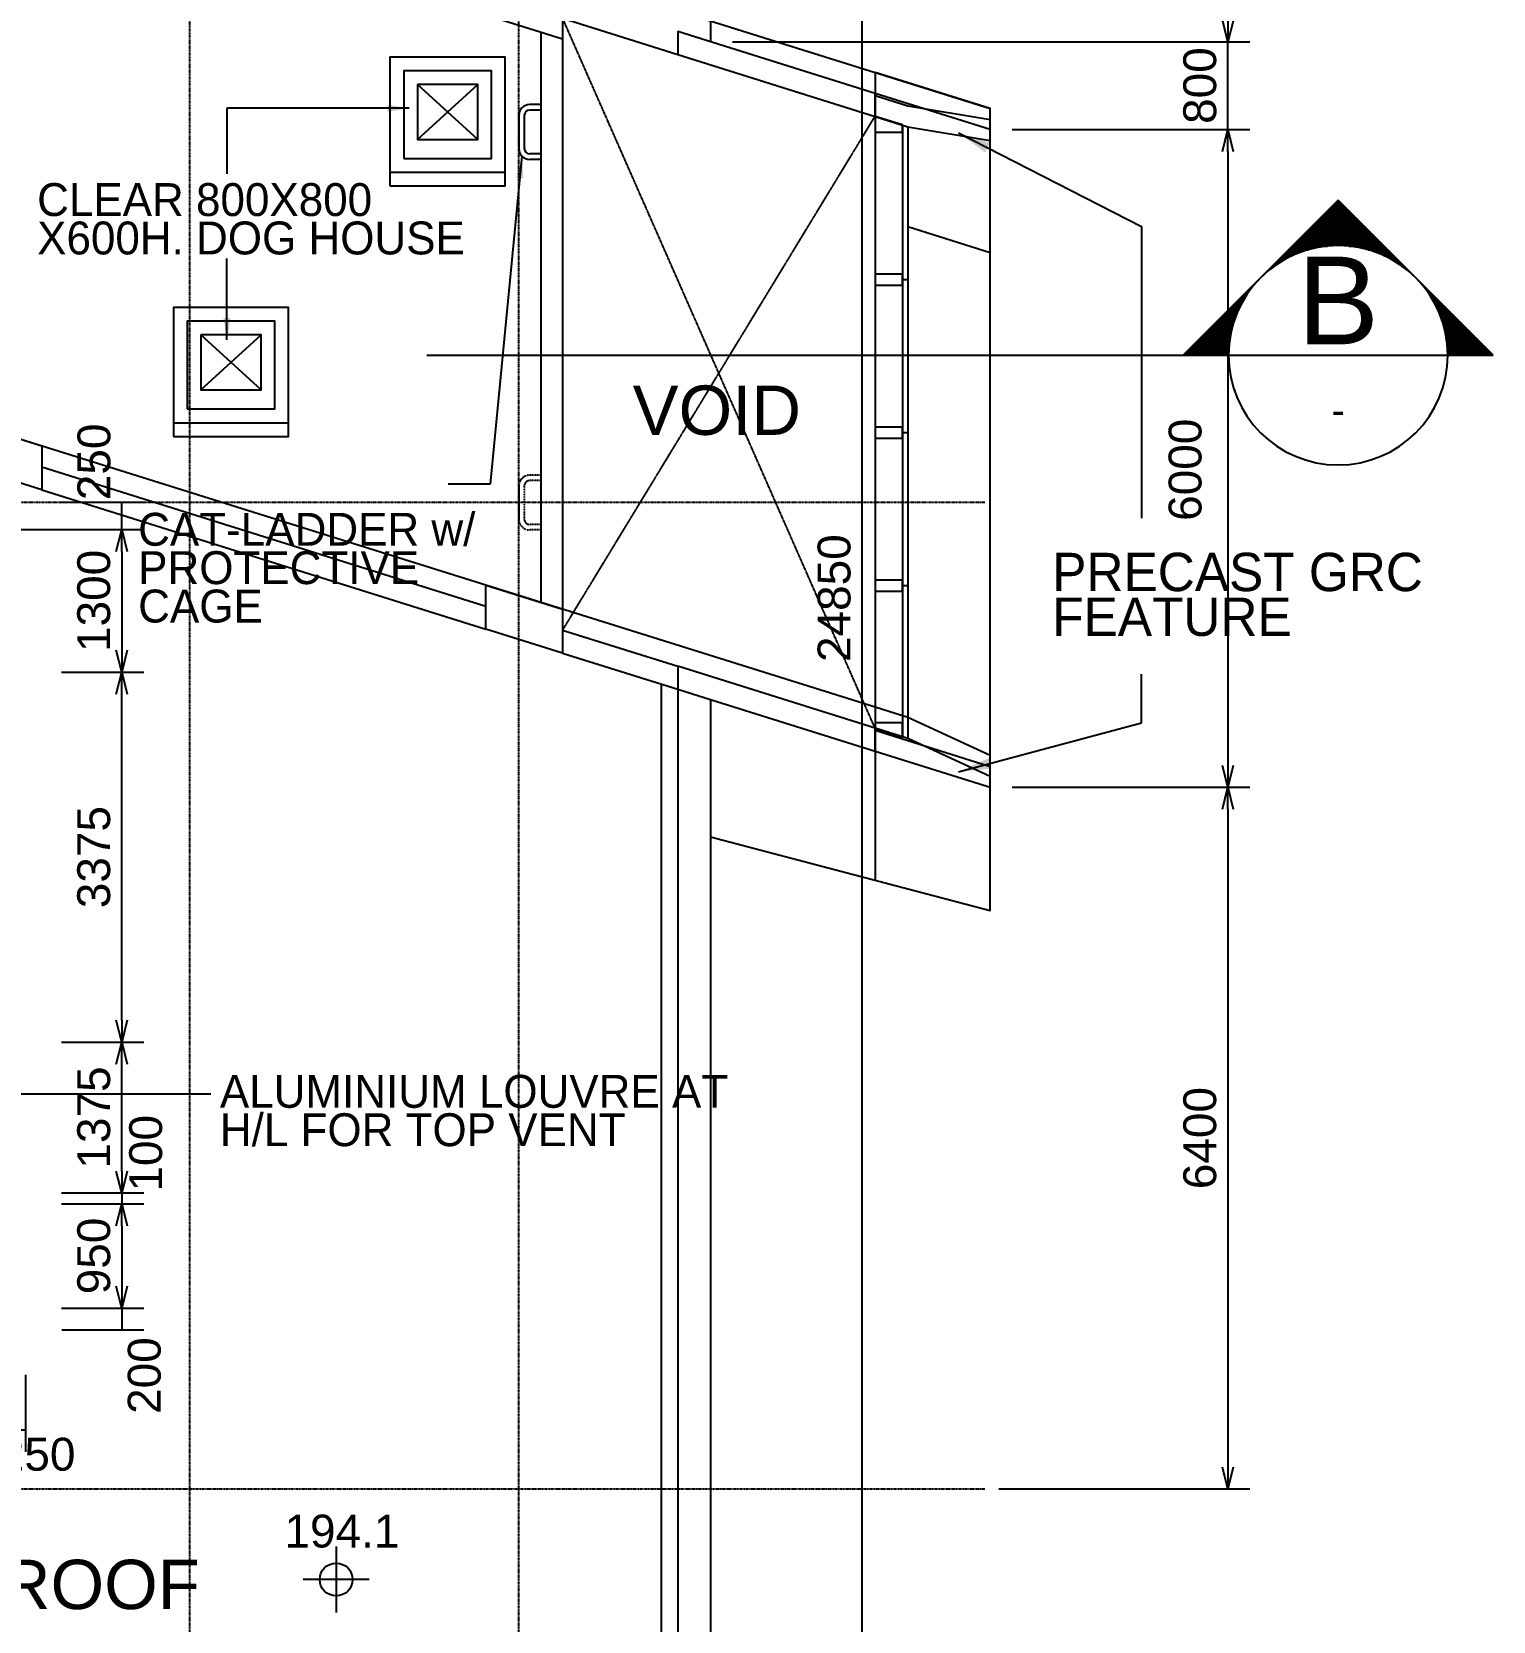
# Model space of a CAD drawing. Header units: millimetres. Extents: x 464 to 50148, y 310 to 56051.
# Drawn here: x 36817 to 50148, y 12713 to 27210 of the extents above; entities that cross this region are included whole.
import ezdxf
from ezdxf.enums import TextEntityAlignment as Align

# ---------------------------------------------------------------- set-up
doc = ezdxf.new("R2010")
doc.units = ezdxf.units.MM
for name, pattern in [('CENTER', [50.8, 31.75, -6.35, 6.35, -6.35]), ('DASHDOT', [1, 0.5, -0.25, 0, -0.25]), ('HIDDEN', [9.525, 6.35, -3.175])]:
    doc.linetypes.add(name, pattern=pattern)
doc.layers.get('0').update_dxf_attribs({"color": 8})
doc.layers.get('Defpoints').update_dxf_attribs({"color": 8})
for name, color, linetype in [('A-032-PLAN LEVELS', 8, 'Continuous'), ('BW-AC-DOGHOUSE', 8, 'Continuous'), ('BW-AC-SO', 8, 'Continuous'), ('COL-160 Rev j', 8, 'HIDDEN'), ('DLN020__', 8, 'DASHDOT'), ('DLN030', 8, 'Continuous'), ('DLN032__', 8, 'Continuous'), ('DLN040__', 8, 'Continuous'), ('DLN041__', 8, 'Continuous'), ('DLN052__', 8, 'Continuous'), ('DLN210__', 8, 'Continuous'), ('DLN220__', 8, 'Continuous'), ('DLN246__', 8, 'Continuous'), ('DLN280__', 8, 'Continuous'), ('DLN314__', 8, 'Continuous'), ('DLN327__', 8, 'CENTER'), ('LEVEL', 8, 'Continuous'), ('MARK', 8, 'Continuous')]:
    doc.layers.add(name, color=color, linetype=linetype)
doc.styles.add('ROMANS', font='swissl.ttf')
doc.styles.add('SWIS721LT450', font='swissl.ttf')
doc.styles.add('SWIS721LT750', font='swissl.ttf')
doc.dimstyles.new('INTDIM', dxfattribs={"dimscale": 200, "dimtxt": 2.25, "dimasz": 1.5, "dimexe": 1, "dimexo": 0, "dimgap": 1, "dimtad": 1, "dimdec": 0, "dimrnd": 1, "dimzin": 1, "dimdsep": 46, "dimtxsty": 'SWIS721LT450', "dimcen": 1, "dimclrd": 256, "dimclre": 256, "dimclrt": 256, "dimaunit": 1, "dimadec": 3, "dimazin": 0, "dimtfac": 1, "dimtdec": 0, "dimtix": 1, "dimtmove": 2, "dimatfit": 0, "dimfxl": 1, "dimtolj": 1, "dimtzin": 0, "dimarcsym": 0})

# ---------------------------------------------------------------- blocks, each defined once
blk = doc.blocks.new('DIMARR')
for p, q in [((-1, 0.25), (0, 0)), ((-1, 0), (0, 0)), ((0, 0), (-1, -0.25))]:
    blk.add_line(p, q)
blk = doc.blocks.new('*D106')
at = {"layer": 'Defpoints', "color": 0, "transparency": 16777216}
for p in [(36888, 16619), (36888, 16519), (37638, 16519)]:
    blk.add_point(p, dxfattribs=at)
at = {"layer": 'DLN030', "lineweight": -2, "transparency": 16777216}
for p, q in [((37088, 16619), (37838, 16619)), ((37638, 16619), (37638, 16519)), ((37088, 16519), (37838, 16519))]:
    blk.add_line(p, q, dxfattribs=at)
at = {"layer": 'DLN030', "transparency": 16777216, "insert": (37858, 16981), "char_height": 300, "attachment_point": 5, "rotation": 90, "style": 'SWIS721LT450'}
blk.add_mtext('\\A1;100', dxfattribs=at)
blk = doc.blocks.new('*D107')
at = {"layer": 'Defpoints', "color": 0, "transparency": 16777216}
for p in [(36888, 16519), (36888, 15569), (37638, 15569)]:
    blk.add_point(p, dxfattribs=at)
at = {"layer": 'DLN030', "lineweight": -2, "transparency": 16777216}
for p, q in [((37088, 16519), (37838, 16519)), ((37638, 16319), (37638, 15769)), ((37088, 15569), (37838, 15569))]:
    blk.add_line(p, q, dxfattribs=at)
at = {"layer": 'DLN030', "lineweight": -2, "transparency": 16777216, "xscale": 200, "yscale": 200, "zscale": 200}
for p, rotation in [((37638, 16519), 90), ((37638, 15569), 270)]:
    blk.add_blockref('DIMARR', p, dxfattribs=dict(at, rotation=rotation))
at = {"layer": 'DLN030', "transparency": 16777216, "insert": (37384, 16044), "char_height": 300, "attachment_point": 5, "rotation": 90, "style": 'SWIS721LT450'}
blk.add_mtext('\\A1;950', dxfattribs=at)
blk = doc.blocks.new('*D108')
at = {"layer": 'Defpoints', "color": 0, "transparency": 16777216}
for p in [(36888, 17994), (37638, 17994), (36888, 16619)]:
    blk.add_point(p, dxfattribs=at)
at = {"layer": 'DLN030', "lineweight": -2, "transparency": 16777216}
for p, q in [((37088, 17994), (37838, 17994)), ((37638, 16819), (37638, 17794)), ((37088, 16619), (37838, 16619))]:
    blk.add_line(p, q, dxfattribs=at)
at = {"layer": 'DLN030', "lineweight": -2, "transparency": 16777216, "xscale": 200, "yscale": 200, "zscale": 200}
for p, rotation in [((37638, 17994), 90), ((37638, 16619), 270)]:
    blk.add_blockref('DIMARR', p, dxfattribs=dict(at, rotation=rotation))
at = {"layer": 'DLN030', "transparency": 16777216, "insert": (37384, 17307), "char_height": 300, "attachment_point": 5, "rotation": 90, "style": 'SWIS721LT450'}
blk.add_mtext('\\A1;1375', dxfattribs=at)
blk = doc.blocks.new('*D109')
at = {"layer": 'Defpoints', "color": 0, "transparency": 16777216}
for p in [(36888, 21369), (37638, 21369), (36888, 17994)]:
    blk.add_point(p, dxfattribs=at)
at = {"layer": 'DLN030', "lineweight": -2, "transparency": 16777216}
for p, q in [((37088, 21369), (37838, 21369)), ((37638, 18194), (37638, 21169)), ((37088, 17994), (37838, 17994))]:
    blk.add_line(p, q, dxfattribs=at)
at = {"layer": 'DLN030', "lineweight": -2, "transparency": 16777216, "xscale": 200, "yscale": 200, "zscale": 200}
for p, rotation in [((37638, 21369), 90), ((37638, 17994), 270)]:
    blk.add_blockref('DIMARR', p, dxfattribs=dict(at, rotation=rotation))
at = {"layer": 'DLN030', "transparency": 16777216, "insert": (37384, 19682), "char_height": 300, "attachment_point": 5, "rotation": 90, "style": 'SWIS721LT450'}
blk.add_mtext('\\A1;3375', dxfattribs=at)
blk = doc.blocks.new('*D114')
at = {"layer": 'Defpoints', "color": 0, "transparency": 16777216}
for p in [(36888, 22919), (37638, 22919), (36888, 22669)]:
    blk.add_point(p, dxfattribs=at)
at = {"layer": 'DLN030', "lineweight": -2, "transparency": 16777216}
for p, q in [((37088, 22919), (37838, 22919)), ((37638, 22669), (37638, 22919)), ((37088, 22669), (37838, 22669))]:
    blk.add_line(p, q, dxfattribs=at)
at = {"layer": 'DLN030', "transparency": 16777216, "insert": (37386, 23287), "char_height": 300, "attachment_point": 5, "rotation": 90, "style": 'SWIS721LT450'}
blk.add_mtext('\\A1;250', dxfattribs=at)
blk = doc.blocks.new('*D115')
at = {"layer": 'Defpoints', "color": 0, "transparency": 16777216}
for p in [(36890, 15569), (36890, 15369), (37640, 15369)]:
    blk.add_point(p, dxfattribs=at)
at = {"layer": 'DLN030', "lineweight": -2, "transparency": 16777216}
for p, q in [((37090, 15569), (37840, 15569)), ((37640, 15569), (37640, 15369)), ((37090, 15369), (37840, 15369))]:
    blk.add_line(p, q, dxfattribs=at)
at = {"layer": 'DLN030', "transparency": 16777216, "insert": (37845, 14953), "char_height": 300, "attachment_point": 5, "rotation": 90, "style": 'SWIS721LT450'}
blk.add_mtext('\\A1;200', dxfattribs=at)
blk = doc.blocks.new('*D121')
at = {"layer": 'Defpoints', "color": 0, "transparency": 16777216}
for p in [(36509, 15159), (36759, 15159), (36759, 14459)]:
    blk.add_point(p, dxfattribs=at)
at = {"layer": 'DLN030', "lineweight": -2, "transparency": 16777216}
for p, q in [((36509, 14959), (36509, 14259)), ((36759, 14959), (36759, 14259)), ((36509, 14459), (36759, 14459))]:
    blk.add_line(p, q, dxfattribs=at)
at = {"layer": 'DLN030', "transparency": 16777216, "insert": (36866, 14234), "char_height": 300, "attachment_point": 5, "style": 'SWIS721LT450'}
blk.add_mtext('\\A1;250', dxfattribs=at)
blk = doc.blocks.new('*D124')
at = {"layer": 'Defpoints', "color": 0, "transparency": 16777216}
for p in [(36888, 22669), (36888, 21369), (37638, 21369)]:
    blk.add_point(p, dxfattribs=at)
at = {"layer": 'DLN030', "lineweight": -2, "transparency": 16777216}
for p, q in [((37088, 22669), (37838, 22669)), ((37638, 22469), (37638, 21569)), ((37088, 21369), (37838, 21369))]:
    blk.add_line(p, q, dxfattribs=at)
at = {"layer": 'DLN030', "lineweight": -2, "transparency": 16777216, "xscale": 200, "yscale": 200, "zscale": 200}
for p, rotation in [((37638, 22669), 90), ((37638, 21369), 270)]:
    blk.add_blockref('DIMARR', p, dxfattribs=dict(at, rotation=rotation))
at = {"layer": 'DLN030', "transparency": 16777216, "insert": (37384, 22019), "char_height": 300, "attachment_point": 5, "rotation": 90, "style": 'SWIS721LT450'}
blk.add_mtext('\\A1;1300', dxfattribs=at)
blk = doc.blocks.new('*D142')
at = {"layer": 'Defpoints', "color": 0, "transparency": 16777216}
for p in [(43009, 34469), (44391, 34469), (43008, 9619)]:
    blk.add_point(p, dxfattribs=at)
at = {"layer": 'DLN030', "lineweight": -2, "transparency": 16777216}
for p, q in [((43209, 34469), (44591, 34469)), ((44391, 9819), (44391, 34269)), ((43208, 9619), (44591, 9619))]:
    blk.add_line(p, q, dxfattribs=at)
at = {"layer": 'DLN030', "lineweight": -2, "transparency": 16777216, "xscale": 200, "yscale": 200, "zscale": 200}
for p, rotation in [((44391, 34469), 90), ((44391, 9619), 270)]:
    blk.add_blockref('DIMARR', p, dxfattribs=dict(at, rotation=rotation))
at = {"layer": 'DLN030', "transparency": 16777216, "insert": (44137, 22044), "char_height": 300, "attachment_point": 5, "rotation": 90, "style": 'SWIS721LT450'}
blk.add_mtext('\\A1;24850', dxfattribs=at)
blk = doc.blocks.new('*X12')
for p, q in [((61435, 54912), (61464, 54912)), ((61448, 54925), (61451, 54925)), ((61323, 54800), (61576, 54800)), ((61335, 54812), (61564, 54812)), ((61348, 54825), (61551, 54825)), ((61360, 54838), (61539, 54838)), ((61373, 54850), (61526, 54850)), ((61385, 54862), (61514, 54862)), ((61398, 54875), (61501, 54875)), ((61410, 54888), (61489, 54888)), ((61423, 54900), (61476, 54900)), ((61223, 54700), (61676, 54700)), ((61235, 54712), (61664, 54712)), ((61248, 54725), (61651, 54725)), ((61260, 54738), (61639, 54738)), ((61273, 54750), (61626, 54750)), ((61285, 54762), (61614, 54762)), ((61298, 54775), (61601, 54775)), ((61310, 54788), (61589, 54788)), ((61110, 54588), (61245, 54588)), ((61123, 54600), (61295, 54600)), ((61135, 54612), (61377, 54612)), ((61148, 54625), (61751, 54625)), ((61160, 54638), (61739, 54638)), ((61173, 54650), (61726, 54650)), ((61185, 54662), (61714, 54662)), ((61198, 54675), (61701, 54675)), ((61210, 54688), (61689, 54688)), ((61522, 54612), (61764, 54612)), ((61604, 54600), (61776, 54600)), ((61654, 54588), (61789, 54588)), ((60998, 54475), (61012, 54475)), ((61010, 54488), (61030, 54488)), ((61023, 54500), (61049, 54500)), ((61035, 54512), (61069, 54512)), ((61048, 54525), (61091, 54525)), ((61060, 54538), (61115, 54538)), ((61073, 54550), (61142, 54550)), ((61085, 54562), (61171, 54562)), ((61098, 54575), (61205, 54575)), ((61694, 54575), (61801, 54575)), ((61728, 54562), (61814, 54562)), ((61757, 54550), (61826, 54550)), ((61784, 54538), (61839, 54538)), ((61808, 54525), (61851, 54525)), ((61830, 54512), (61864, 54512)), ((61850, 54500), (61876, 54500)), ((61869, 54488), (61889, 54488)), ((61887, 54475), (61901, 54475)), ((60898, 54375), (60899, 54375)), ((60910, 54388), (60910, 54388)), ((60935, 54412), (60936, 54412)), ((60948, 54425), (60949, 54425)), ((60960, 54438), (60964, 54438)), ((60973, 54450), (60979, 54450)), ((60985, 54462), (60995, 54462)), ((61904, 54462), (61914, 54462)), ((61920, 54450), (61926, 54450)), ((61935, 54438), (61939, 54438)), ((61950, 54425), (61951, 54425)), ((61963, 54412), (61964, 54412)), ((61989, 54388), (61989, 54388)), ((62000, 54375), (62001, 54375)), ((60785, 54262), (60813, 54262)), ((60798, 54275), (60821, 54275)), ((60810, 54288), (60829, 54288)), ((60823, 54300), (60838, 54300)), ((60835, 54312), (60847, 54312)), ((60848, 54325), (60856, 54325)), ((60860, 54338), (60866, 54338)), ((60873, 54350), (60877, 54350)), ((60885, 54362), (60887, 54362)), ((62012, 54362), (62014, 54362)), ((62022, 54350), (62026, 54350)), ((62033, 54338), (62039, 54338)), ((62043, 54325), (62051, 54325)), ((62052, 54312), (62064, 54312)), ((62061, 54300), (62076, 54300)), ((62070, 54288), (62089, 54288)), ((62078, 54275), (62101, 54275)), ((62086, 54262), (62114, 54262)), ((60673, 54150), (60755, 54150)), ((60685, 54162), (60761, 54162)), ((60698, 54175), (60766, 54175)), ((60710, 54188), (60772, 54188)), ((60723, 54200), (60778, 54200)), ((60735, 54212), (60784, 54212)), ((60748, 54225), (60791, 54225)), ((60760, 54238), (60798, 54238)), ((60773, 54250), (60805, 54250)), ((62094, 54250), (62126, 54250)), ((62101, 54238), (62139, 54238)), ((62108, 54225), (62151, 54225)), ((62115, 54212), (62164, 54212)), ((62121, 54200), (62176, 54200)), ((62127, 54188), (62189, 54188)), ((62133, 54175), (62201, 54175)), ((62138, 54162), (62214, 54162)), ((62144, 54150), (62226, 54150)), ((60560, 54038), (60719, 54038)), ((60573, 54050), (60722, 54050)), ((60585, 54062), (60726, 54062)), ((60598, 54075), (60729, 54075)), ((60610, 54088), (60733, 54088)), ((60623, 54100), (60737, 54100)), ((60635, 54112), (60741, 54112)), ((60648, 54125), (60746, 54125)), ((60660, 54138), (60750, 54138)), ((62149, 54138), (62239, 54138)), ((62153, 54125), (62251, 54125)), ((62158, 54112), (62264, 54112)), ((62162, 54100), (62276, 54100)), ((62166, 54088), (62289, 54088)), ((62170, 54075), (62301, 54075)), ((62173, 54062), (62314, 54062)), ((62177, 54050), (62326, 54050)), ((62180, 54038), (62339, 54038)), ((60460, 53938), (60703, 53938)), ((60473, 53950), (60704, 53950)), ((60485, 53962), (60706, 53962)), ((60498, 53975), (60707, 53975)), ((60510, 53988), (60709, 53988)), ((60523, 54000), (60712, 54000)), ((60535, 54012), (60714, 54012)), ((60548, 54025), (60717, 54025)), ((62182, 54025), (62351, 54025)), ((62185, 54012), (62364, 54012)), ((62187, 54000), (62376, 54000)), ((62190, 53988), (62389, 53988)), ((62192, 53975), (62401, 53975)), ((62193, 53962), (62414, 53962)), ((62195, 53950), (62426, 53950)), ((62196, 53938), (62439, 53938)), ((60398, 53875), (60700, 53875)), ((60410, 53888), (60700, 53888)), ((60423, 53900), (60700, 53900)), ((60435, 53912), (60701, 53912)), ((60448, 53925), (60702, 53925)), ((62197, 53925), (62451, 53925)), ((62198, 53912), (62464, 53912)), ((62199, 53900), (62476, 53900)), ((62199, 53888), (62489, 53888)), ((62199, 53875), (62501, 53875))]:
    blk.add_line(p, q)
blk = doc.blocks.new('SECHR')
at = {"layer": 'MARK'}
for p, q in [((0.586, 0), (2, 1.414)), ((3.414, 0), (2, 1.414)), ((0, 0), (3.414, 0))]:
    blk.add_line(p, q, dxfattribs=at)
for start, end in [(0, 180), (180, 0)]:
    blk.add_arc((2, 0), 1, start, end, dxfattribs=at)
at = {"layer": 'MARK', "xscale": 0.001333333333604969, "yscale": 0.001333333333604969, "zscale": 0.001333333333604969}
blk.add_blockref('*X12', (-79.933, -71.821), dxfattribs=at)
at = {"layer": 'MARK', "style": 'ROMANS'}
for tag, height, p in [('SECHR1', 0.8, (2, 0.5)), ('SECHR2', 0.267, (2, -0.5))]:
    blk.add_attdef(tag, text='', height=height, dxfattribs=at).set_placement(p, align=Align.MIDDLE)
blk = doc.blocks.new('MAGENTA')
at = {"layer": 'DLN314__'}
blk.add_line((-212508, -468222), (-212508, -468172), dxfattribs=at)
blk.add_lwpolyline([(-212458, -468472), (-212458, -468222), (-212558, -468222), (-212558, -468472)], close=True, dxfattribs=at)
blk = doc.blocks.new('ELEX')
at = {"layer": 'DLN032__'}
for p, q in [((0, 0.5), (0, -0.5)), ((0.5, 0), (-0.5, 0))]:
    blk.add_line(p, q, dxfattribs=at)
blk.add_circle((0, 0), 0.25, dxfattribs=at)
at = {"layer": 'DLN032__', "style": 'ROMANS'}
blk.add_attdef('ELEX', (0.257, 0.354), '', height=0.5, dxfattribs=at)
blk = doc.blocks.new('*D184')
at = {"layer": 'Defpoints', "color": 0, "transparency": 16777216}
for p in [(45559, 26319), (45559, 20319), (47727, 20319)]:
    blk.add_point(p, dxfattribs=at)
at = {"layer": 'DLN030', "lineweight": -2, "transparency": 16777216}
for p, q in [((45759, 26319), (47927, 26319)), ((47727, 26119), (47727, 20519)), ((45759, 20319), (47927, 20319))]:
    blk.add_line(p, q, dxfattribs=at)
at = {"layer": 'DLN030', "lineweight": -2, "transparency": 16777216, "xscale": 200, "yscale": 200, "zscale": 200}
for p, rotation in [((47727, 26319), 90), ((47727, 20319), 270)]:
    blk.add_blockref('DIMARR', p, dxfattribs=dict(at, rotation=rotation))
at = {"layer": 'DLN030', "transparency": 16777216, "insert": (47339, 23215), "char_height": 300, "attachment_point": 5, "rotation": 90, "style": 'SWIS721LT450'}
blk.add_mtext('\\A1;6000', dxfattribs=at)
blk = doc.blocks.new('*D185')
at = {"layer": 'Defpoints', "color": 0, "transparency": 16777216}
for p in [(43010, 27119), (47728, 27119), (45590, 26319)]:
    blk.add_point(p, dxfattribs=at)
at = {"layer": 'DLN030', "lineweight": -2, "transparency": 16777216}
for p, q in [((43210, 27119), (47928, 27119)), ((47728, 26319), (47728, 27119)), ((45790, 26319), (47928, 26319))]:
    blk.add_line(p, q, dxfattribs=at)
at = {"layer": 'DLN030', "transparency": 16777216, "insert": (47473, 26719), "char_height": 300, "attachment_point": 5, "rotation": 90, "style": 'SWIS721LT450'}
blk.add_mtext('\\A1;800', dxfattribs=at)
blk = doc.blocks.new('*D186')
at = {"layer": 'Defpoints', "color": 0, "transparency": 16777216}
for p in [(45365, 33419), (45469, 27119), (47728, 27119)]:
    blk.add_point(p, dxfattribs=at)
at = {"layer": 'DLN030', "lineweight": -2, "transparency": 16777216}
for p, q in [((45565, 33419), (47928, 33419)), ((47728, 33219), (47728, 27319)), ((45669, 27119), (47928, 27119))]:
    blk.add_line(p, q, dxfattribs=at)
at = {"layer": 'DLN030', "lineweight": -2, "transparency": 16777216, "xscale": 200, "yscale": 200, "zscale": 200}
for p, rotation in [((47728, 33419), 90), ((47728, 27119), 270)]:
    blk.add_blockref('DIMARR', p, dxfattribs=dict(at, rotation=rotation))
at = {"layer": 'DLN030', "transparency": 16777216, "insert": (47473, 30269), "char_height": 300, "attachment_point": 5, "rotation": 90, "style": 'SWIS721LT450'}
blk.add_mtext('\\A1;6300', dxfattribs=at)
blk = doc.blocks.new('*D187')
at = {"layer": 'Defpoints', "color": 0, "transparency": 16777216}
for p in [(45559, 20319), (45438, 13919), (47727, 13919)]:
    blk.add_point(p, dxfattribs=at)
at = {"layer": 'DLN030', "lineweight": -2, "transparency": 16777216}
for p, q in [((45759, 20319), (47927, 20319)), ((47727, 20119), (47727, 14119)), ((45638, 13919), (47927, 13919))]:
    blk.add_line(p, q, dxfattribs=at)
at = {"layer": 'DLN030', "lineweight": -2, "transparency": 16777216, "xscale": 200, "yscale": 200, "zscale": 200}
for p, rotation in [((47727, 20319), 90), ((47727, 13919), 270)]:
    blk.add_blockref('DIMARR', p, dxfattribs=dict(at, rotation=rotation))
at = {"layer": 'DLN030', "transparency": 16777216, "insert": (47473, 17119), "char_height": 300, "attachment_point": 5, "rotation": 90, "style": 'SWIS721LT450'}
blk.add_mtext('\\A1;6400', dxfattribs=at)
blk = doc.blocks.new('A$C1C675FFA')
at = {"layer": 'BW-AC-DOGHOUSE'}
for points in [[(18325, 3009), (19375, 3009), (19375, 4059), (18325, 4059)], [(18325, 2884), (19375, 2884), (19375, 4059), (18325, 4059)], [(18450, 3134), (19250, 3134), (19250, 3934), (18450, 3934)], [(16350, 725), (17400, 725), (17400, 1775), (16350, 1775)], [(16350, 600), (17400, 600), (17400, 1775), (16350, 1775)], [(16475, 850), (17275, 850), (17275, 1650), (16475, 1650)]]:
    blk.add_lwpolyline(points, close=True, dxfattribs=at)
at = {"layer": 'BW-AC-SO', "ltscale": 0.5}
for p, q in [((18575, 3309), (19125, 3809)), ((19125, 3309), (18575, 3809)), ((16600, 1025), (17150, 1525)), ((17150, 1025), (16600, 1525))]:
    blk.add_line(p, q, dxfattribs=at)
for points in [[(18575, 3809), (18575, 3309), (19125, 3309), (19125, 3809)], [(16600, 1525), (16600, 1025), (17150, 1025), (17150, 1525)]]:
    blk.add_lwpolyline(points, close=True, dxfattribs=at)

msp = doc.modelspace()

# ---------------------------------------------------------------- linework, layer by layer
at = {"layer": 'COL-160 Rev j'}
msp.add_line((41259.5, 23065.9), (41259.5, 22765.9), dxfattribs=at)
at = {"layer": 'COL-160 Rev j', "ltscale": 0.01}
for p, q in [((41309.5, 23065.9), (41309.5, 22765.9)), ((41459.5, 23165.9), (41359.5, 23165.9)), ((41459.5, 23115.9), (41359.5, 23115.9)), ((41459.5, 22715.9), (41359.5, 22715.9)), ((41459.5, 22665.9), (41359.5, 22665.9))]:
    msp.add_line(p, q, dxfattribs=at)
for centre, radius, start, end in [((41359.5, 23065.9), 100, 90, 180), ((41359.5, 23065.9), 50, 90, 180), ((41359.5, 22765.9), 100, 180, 270), ((41359.5, 22765.9), 50, 180, 270)]:
    msp.add_arc(centre, radius, start, end, dxfattribs=at)
at = {"layer": 'DLN020__'}
for p, q in [((38259.5, 6669.5), (38259.5, 51919.5)), ((41259.5, 6669.5), (41259.5, 51919.5)), ((1759.5, 22919.5), (45509.5, 22919.5)), ((1759.5, 13919.5), (45509.5, 13919.5))]:
    msp.add_line(p, q, dxfattribs=at)
at = {"layer": 'DLN052__', "ltscale": 0.5}
msp.add_line((40420.1, 24259.3), (46733.5, 24259.3), dxfattribs=at)
at = {"layer": 'DLN210__'}
for p, q in [((45559.5, 20418.5), (45559.5, 26218.5)), ((45559.5, 25194.5), (44809.5, 25429.8)), ((44509.5, 20647.9), (44509.5, 19471))]:
    msp.add_line(p, q, dxfattribs=at)
for points in [[(44509.5, 26647.9), (44509.5, 26438.3), (44809.5, 26344.2), (45559.5, 26218.5), (45559.5, 26318.5)], [(44809.5, 20763.4), (44509.5, 20857.5), (44509.5, 20647.9), (45559.5, 20318.5), (45559.5, 20418.5)]]:
    msp.add_lwpolyline(points, close=True, dxfattribs=at)
msp.add_lwpolyline([(43009.5, 19865.9), (45559.5, 19194.5), (45559.5, 20319.5)], dxfattribs=at)
at = {"layer": 'DLN220__', "ltscale": 0.05}
for p, q in [((37659.5, 28987.9), (45559.5, 26509.5)), ((45559.5, 26218.5), (45559.5, 26494.5)), ((44509.5, 21048.5), (36609.5, 23525))]:
    msp.add_line(p, q, dxfattribs=at)
at = {"layer": 'DLN220__'}
for p, q in [((41659.5, 27333.4), (41659.5, 21942)), ((41659.5, 27333.4), (42709.5, 27004)), ((41459.5, 27205.8), (41459.5, 22004.7)), ((36909.5, 23241.8), (40959.5, 21971.2)), ((36909.5, 23032.2), (40959.5, 21761.6)), ((41659.5, 21751.6), (42709.5, 21422.2)), ((41659.5, 21542), (42709.5, 21212.6))]:
    msp.add_line(p, q, dxfattribs=at)
at = {"layer": 'DLN220__', "ltscale": 0.05}
for points in [[(44509.5, 26838.9), (44509.5, 26629.3), (44809.5, 26535.2), (45559.5, 26409.5), (45559.5, 26509.5)], [(44809.5, 20954.4), (44509.5, 21048.5), (44509.5, 20838.9), (45559.5, 20509.5), (45559.5, 20609.5)]]:
    msp.add_lwpolyline(points, close=True, dxfattribs=at)
at = {"layer": 'DLN246__'}
for p, q in [((41459.5, 26546.1), (41359.5, 26546.1)), ((41259.5, 26446.1), (41259.5, 26146.1)), ((41309.5, 26446.1), (41309.5, 26146.1)), ((41459.5, 26496.1), (41359.5, 26496.1)), ((41459.5, 26096.1), (41359.5, 26096.1)), ((41459.5, 26046.1), (41359.5, 26046.1))]:
    msp.add_line(p, q, dxfattribs=at)
for centre, radius, start, end in [((41359.5, 26446.1), 100, 90, 180), ((41359.5, 26446.1), 50, 90, 180), ((41359.5, 26146.1), 100, 180, 270), ((41359.5, 26146.1), 50, 180, 270)]:
    msp.add_arc(centre, radius, start, end, dxfattribs=at)
at = {"layer": 'DLN280__'}
for points in [[(40959.5, 27762.6), (41659.5, 27543), (41659.5, 27143), (40959.5, 27362.6)], [(44509.5, 26647.9), (42709.5, 27213.6), (42709.5, 27118.5), (42709.5, 27003), (44509.5, 26438.3)], [(36509.5, 23557.7), (36909.5, 23432.2), (36909.5, 23032.2), (36509.5, 23157.7)], [(40959.5, 22161.6), (41659.5, 21942), (41659.5, 21542), (40959.5, 21761.6)], [(42709.5, 21422.2), (42709.5, 21212.6), (42959.5, 21134.2), (44509.5, 20647.9), (44509.5, 20857.5)]]:
    msp.add_lwpolyline(points, close=True, dxfattribs=at)
at = {"layer": 'DLN314__'}
for p, q in [((44509.5, 26438.3), (44509.5, 20857.5)), ((44759.5, 26359.8), (44759.5, 20779.1)), ((44759.5, 26359.8), (44759.5, 26359.5)), ((44809.5, 26344.2), (44809.5, 20763.4))]:
    msp.add_line(p, q, dxfattribs=at)
for points in [[(29559.5, 41169.5), (39509.5, 41169.5), (39509.5, 34919.5), (43009.5, 34919.5), (43009.5, 27119.3)], [(42559.5, 21259.7), (42559.5, 9619.5), (27071.2, 9619.5)], [(42709.5, 21212.6), (42709.5, 9469.5), (27100.6, 9469.5)], [(43009.5, 21118.5), (43009.5, 9169.5), (27159.5, 9169.5)]]:
    msp.add_lwpolyline(points, dxfattribs=at)
for points in [[(44509.5, 26293.8), (44759.5, 26293.8), (44759.5, 26359.8), (44509.5, 26438.3)], [(44509.5, 20857.5), (44759.5, 20779.1), (44759.5, 20907.5), (44509.5, 20907.5)]]:
    msp.add_lwpolyline(points, close=True, dxfattribs=at)
at = {"layer": 'DLN327__', "ltscale": 0.02}
for p, q in [((44509.5, 20857.5), (41659.5, 27333.4)), ((41659.5, 21751.6), (44509.5, 26438.3))]:
    msp.add_line(p, q, dxfattribs=at)

# ---------------------------------------------------------------- block references
msp.add_blockref('A$C1C675FFA', (21759.5, 22919.5))
at = {"layer": 'A-032-PLAN LEVELS'}
ref = msp.add_blockref('ELEX', (39593.5, 13093.2), dxfattribs=dict(at, xscale=600, yscale=600, zscale=600))
ref.add_attrib('ELEX', '194.1', (39122, 13384.9), dxfattribs={"layer": 'LEVEL', "height": 300, "style": 'ROMANS'})
at = {"layer": 'DLN052__', "xscale": 1000, "yscale": 1000, "zscale": 1000}
msp.add_blockref('SECHR', (46733.5, 24259.3), dxfattribs=at).add_auto_attribs({'SECHR1': 'B', 'SECHR2': '-'})
at = {"layer": 'DLN314__', "rotation": 270}
for p in [(512981.4, -187558.6), (512981.4, -188953.8), (512981.4, -190349)]:
    msp.add_blockref('MAGENTA', p, dxfattribs=at)

# ---------------------------------------------------------------- texts
at = {"layer": 'DLN040__', "line_spacing_factor": 0.7, "style": 'SWIS721LT750'}
for s, insert, char_height, width, attachment_point in [('{\\fUnivers|b0|i0|c0|p34;CLEAR 800X800\\PX600H. DOG HOUSE}', (36866.2, 25829.2), 300, 5472.432, 1), ('{\\fUnivers|b0|i0|c0|p34;CAT-LADDER w/ PROTECTIVE CAGE}', (37787.7, 22822), 300, 3408.27, 1), ('{\\fUnivers|b0|i0|c0|p34;PRECAST GRC FEATURE}', (46125.4, 21694.4), 350, 4317.27, 7), ('{\\fUnivers|b0|i0|c0|p34;ALUMINIUM LOUVRE AT H/L FOR TOP VENT}', (38533.1, 17695.7), 300, 4689.66, 1)]:
    msp.add_mtext(s, dxfattribs=dict(at, insert=insert, char_height=char_height, width=width, attachment_point=attachment_point))
at = {"layer": 'DLN041__', "char_height": 450, "width": 7093.931, "attachment_point": 7, "style": 'SWIS721LT750'}
for s, insert in [('VOID', (42297.8, 23526.9)), ('FLAT ROOF', (34823.3, 12817))]:
    msp.add_mtext(s, dxfattribs=dict(at, insert=insert))

# ---------------------------------------------------------------- dimensions: what is measured, and where the dimension line sits
at = {"layer": 'DLN030'}
for base, p1, p2, picture, middle in [((44390.8, 34469.5), (43008.1, 9619.5), (43009.5, 34469.5), '*D142', (44136.6, 22044.5)), ((47727.6, 27119.2), (45365.4, 33419.5), (45468.7, 27119.2), '*D186', (47473.4, 30269.4)), ((47727.6, 27119.2), (45590.3, 26319.4), (43009.7, 27119.2), '*D185', (47473.4, 26719.3)), ((37637.9, 21369.5), (36887.9, 22669.5), (36887.9, 21369.5), '*D124', (37383.7, 22019.5)), ((37637.9, 21369.5), (36887.9, 17994.5), (36887.9, 21369.5), '*D109', (37383.7, 19682)), ((47727.3, 13919.5), (45559.5, 20319.4), (45437.5, 13919.5), '*D187', (47473.2, 17119.4)), ((37637.9, 17994.5), (36887.9, 16619.5), (36887.9, 17994.5), '*D108', (37383.7, 17307)), ((37637.9, 15569.5), (36887.9, 16519.5), (36887.9, 15569.5), '*D107', (37383.7, 16044.5))]:
    dim = msp.add_linear_dim(base=base, p1=p1, p2=p2, angle=90, dimstyle='INTDIM', override={"dimscale": 1, "dimtxt": 300, "dimasz": 200, "dimexe": 200, "dimexo": 200, "dimgap": 100, "dimrnd": 0, "dimzin": 0, "dimblk": 'DIMARR', "dimcen": 200, "dimclrt": 256}, dxfattribs=at)
    dim.commit()
    dim.dimension.update_dxf_attribs({"geometry": picture, "text_midpoint": middle})
for base, p1, p2, picture, middle in [((47727.3, 20319.4), (45559.5, 26319.4), (45559.5, 20319.4), '*D184', (47339.3, 23215.2)), ((37637.9, 22919.5), (36887.9, 22669.5), (36887.9, 22919.5), '*D114', (37385.7, 23286.6)), ((37637.9, 16519.5), (36887.9, 16619.5), (36887.9, 16519.5), '*D106', (37858.4, 16981.5)), ((37640.2, 15369.5), (36890.2, 15569.5), (36890.2, 15369.5), '*D115', (37845.4, 14953.2))]:
    dim = msp.add_linear_dim(base=base, p1=p1, p2=p2, angle=90, dimstyle='INTDIM', override={"dimscale": 1, "dimtxt": 300, "dimasz": 200, "dimexe": 200, "dimexo": 200, "dimgap": 100, "dimrnd": 0, "dimzin": 0, "dimblk": 'DIMARR', "dimcen": 200, "dimclrt": 256}, dxfattribs=at)
    dim.commit()
    dim.dimension.update_dxf_attribs({"geometry": picture, "text_midpoint": middle, "dimtype": 160})
dim = msp.add_linear_dim(base=(36759.5, 14458.7), p1=(36509.5, 15158.7), p2=(36759.5, 15158.7), dimstyle='INTDIM', override={"dimscale": 1, "dimtxt": 300, "dimasz": 200, "dimexe": 200, "dimexo": 200, "dimgap": 100, "dimrnd": 0, "dimzin": 0, "dimblk": 'DIMARR', "dimcen": 200, "dimclrt": 256}, dxfattribs=at)
dim.commit()
dim.dimension.update_dxf_attribs({"geometry": '*D121', "text_midpoint": (36866, 14233.7), "dimtype": 160})

# ---------------------------------------------------------------- leaders
at = {"layer": 'DLN040__'}
for points, override in [([(40259.5, 26511.6), (38597.2, 26511.6), (38597.2, 25914.5)], {"dimscale": 1, "dimtxt": 300, "dimasz": 200, "dimexe": 200, "dimexo": 200, "dimgap": 100, "dimtad": 0, "dimrnd": 0, "dimzin": 0, "dimcen": 200, "dimclrt": 256}), ([(45269.1, 26289.2), (46939.3, 25435), (46939.3, 22772.5)], {"dimtad": 0}), ([(41288.7, 26075.3), (40997.4, 23083.1), (40616.2, 23083.1)], {"dimscale": 1, "dimtxt": 300, "dimasz": 200, "dimexe": 200, "dimexo": 200, "dimgap": 100, "dimtad": 0, "dimrnd": 0, "dimzin": 0, "dimcen": 200, "dimclrt": 256}), ([(38597.2, 24399.7), (38597.2, 25141.2)], {"dimscale": 1, "dimtxt": 300, "dimasz": 200, "dimexe": 200, "dimexo": 200, "dimgap": 100, "dimtad": 0, "dimrnd": 0, "dimzin": 0, "dimcen": 200, "dimclrt": 256}), ([(32619.5, 23069.5), (33993.9, 22669.5), (37787.7, 22669.5)], {"dimscale": 1, "dimtxt": 300, "dimasz": 200, "dimexe": 200, "dimexo": 200, "dimgap": 100, "dimtad": 0, "dimrnd": 0, "dimzin": 0, "dimcen": 200, "dimclrt": 256}), ([(45269.1, 20460.1), (46939.3, 20905.9), (46939.3, 21351.7)], {"dimtad": 0}), ([(36684.5, 17521.6), (38451, 17521.6)], {"dimscale": 1, "dimtxt": 300, "dimasz": 50, "dimexe": 200, "dimexo": 200, "dimgap": 100, "dimtad": 0, "dimrnd": 0, "dimzin": 0, "dimcen": 200, "dimclrt": 256})]:
    msp.add_leader(points, dimstyle='INTDIM', override=override, dxfattribs=at)

doc.saveas('drawing.dxf')
